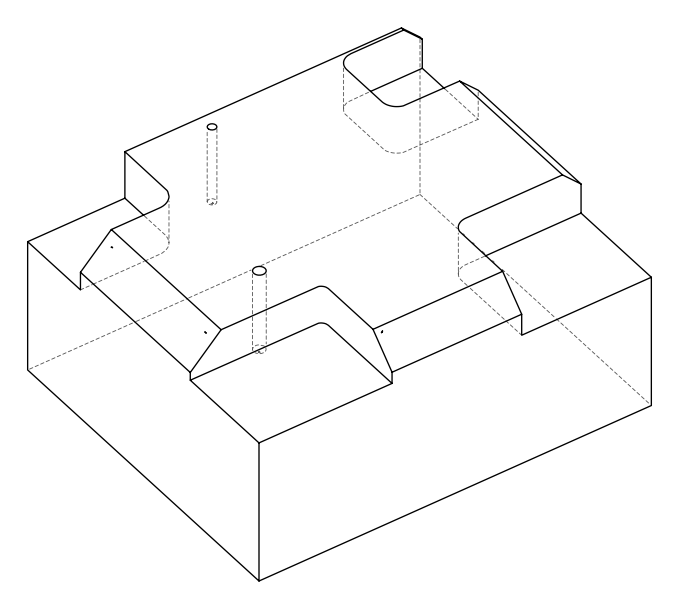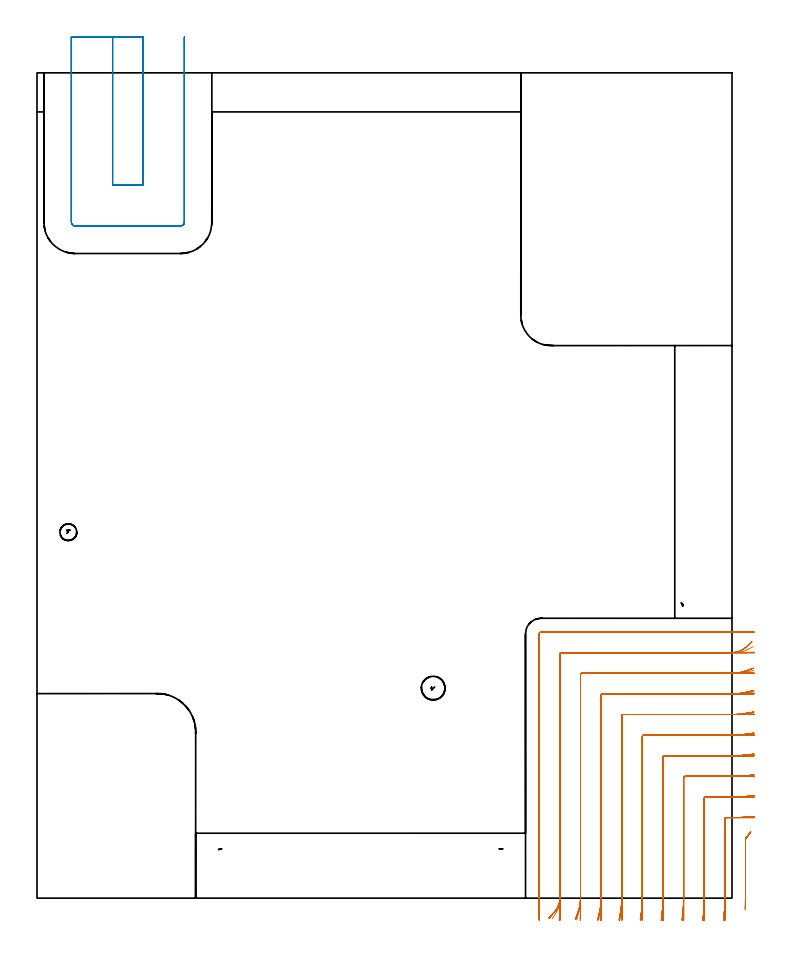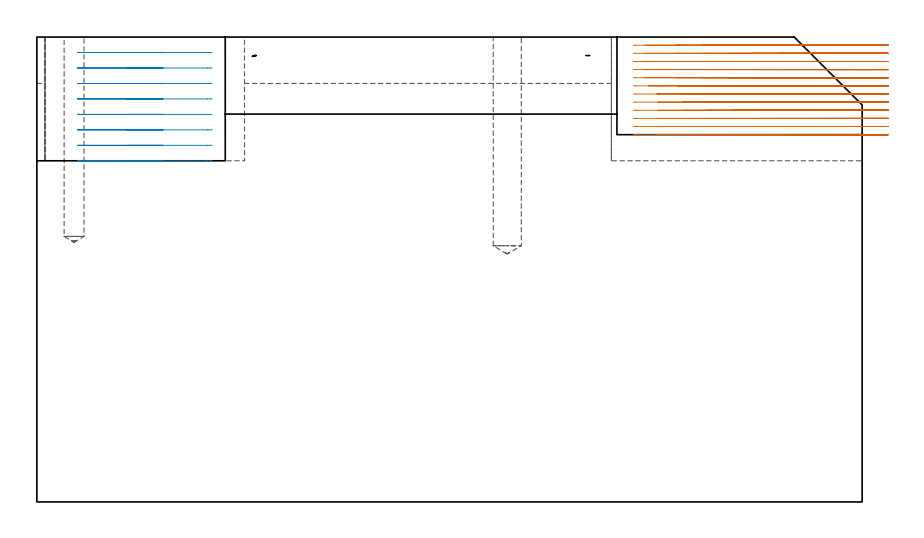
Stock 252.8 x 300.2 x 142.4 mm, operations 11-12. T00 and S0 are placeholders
(PLAN: 12 operations, 6 tool changes, 77.5 min)
(1 SPOT_DRILL | STEP1POCKET | NXT0321_9005460120000 | 0.03 min | 2 mm3)
(2 SPOT_DRILL_1 | STEP1POCKET_1 | NXT0321_9005460120000 | 0.03 min | 0 mm3)
(3 DRILL_BLIND_HOLE_INTO_CENTER | STEP1POCKET | UGT0301_456 | 0.26 min | 1791 mm3)
(4 DRILL_BLIND_HOLE_INTO_CENTER_1 | STEP1POCKET_1 | UGT0301_202 | 0.28 min | 3750 mm3)
(5 AREA_MILL | FG_CHAMFER_SURFACE | UGT0205_001 | 0.31 min | 964 mm3)
(6 AREA_MILL_1 | FG_CHAMFER_SURFACE_1 | UGT0205_001 | 8.93 min | 37988 mm3)
(7 AREA_MILL_2 | FG_CHAMFER_SURFACE_2 | UGT0205_001 | 6.62 min | 24907 mm3)
(8 AREA_MILL_3 | FG_CHAMFER_SURFACE_3 | UGT0205_001 | 5.56 min | 12759 mm3)
(9 MILL_CORNER_NOTCH_RECTANGULAR | CORNER_NOTCH_RECTANGULAR | UGT0201_094 | Follow Part, ap 5, ae 75% | 11.41 min | 285344 mm3)
(10 MILL_CORNER_NOTCH_RECTANGULAR_1 | CORNER_NOTCH_RECTANGULAR_1 | UGT0201_094 | Follow Part, ap 5, ae 75% | 6.71 min | 158848 mm3)
(11 MILL_CORNER_NOTCH_RECTANGULAR_2 | CORNER_NOTCH_RECTANGULAR_2 | NXT0201_013 | Follow Part, ap 2.5, ae 75% | 31.57 min | 224384 mm3)
(12 MILL_SLOT | SLOT_PARTIAL_RECTANGULAR | UGT0201_094 | Follow Part, ap 5, ae 75% | 5.78 min | 148616 mm3)
(TOOL NXT0321_9005460120000 | NC Spot Drill, 142deg, 12mm, Carbide, Uncoated | D12 PA142 FL30 Z2)
(TOOL UGT0301_456 | Carbide Drill 6.1 mm | D6.1 PA118 FL63 Z2)
(TOOL UGT0301_202 | Twist Drill 8.6 mm | D8.6 PA118 FL80 Z2)
(TOOL UGT0205_001 | Chamfer Mill 20 x 3 x 45 deg. | D20 FL50 Z2)
(TOOL UGT0201_094 | End mill 20 mm | D20 FL38 Z4)
(TOOL NXT0201_013 | ENDMILL 10mm | D10 FL30 Z4)
(OP 11 MILL_CORNER_NOTCH_RECTANGULAR_2)
G17 G21 G94 G90
T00 M6
G54
G17 G0 G90 X259.6 Y24.193 S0 M3
G43 Z152.4 H0
Z139.908
G94 G1 X257.8 Y21.793 F250.
G3 X257.7 Y21.498 R0.5 F500.
G1 Y-0.005
G2 X257.693 Y-1.029 R75.
G1 X257.652 Y-4.028 F250.
G0 Z152.4
X260.792 Y29.707
Z139.908
G1 X257.8 Y29.485
G2 X252.805 Y29.3 R67.5 F500.
G1 X250.695
G3 X250.2 Y28.805 R0.5
G1 Y-0.005
G2 X250.015 Y-5. R67.5
G1 X249.793 Y-7.992 F250.
G0 Z152.4
X260.79 Y37.258
Z139.908
G1 X257.8 Y37.008
G2 X252.805 Y36.8 R60. F500.
G1 X243.195
G3 X242.7 Y36.305 R0.5
G1 Y-0.005
G2 X242.492 Y-5. R60.
G1 X242.242 Y-7.99 F250.
G0 Z152.4
X260.786 Y44.824
Z139.908
G1 X257.8 Y44.538
G2 X252.805 Y44.3 R52.5 F500.
G1 X235.696
G3 X235.2 Y43.804 R0.5
G1 Y-0.005
G2 X234.962 Y-5. R52.5
G1 X234.676 Y-7.986 F250.
G0 Z152.4
X260.781 Y52.411
Z139.908
G1 X257.8 Y52.078
G2 X252.805 Y51.8 R45. F500.
G1 X228.196
G3 X227.7 Y51.304 R0.5
G1 Y-0.005
G2 X227.422 Y-5. R45.
G1 X227.089 Y-7.981 F250.
G0 Z152.4
X260.773 Y60.034
Z139.908
G1 X257.8 Y59.634
G2 X252.805 Y59.3 R37.5 F500.
G1 X220.696
G3 X220.2 Y58.804 R0.5
G1 Y-0.005
G2 X219.866 Y-5. R37.5
G1 X219.466 Y-7.973 F250.
G0 Z152.4
X260.758 Y67.718
Z139.908
G1 X257.8 Y67.219
G2 X252.805 Y66.8 R30. F500.
G1 X213.197
G3 X212.7 Y66.304 R0.5
G1 Y-0.005
G2 X212.281 Y-5. R30.
G1 X211.782 Y-7.958 F250.
G0 Z152.4
X260.725 Y75.527
Z139.908
G1 X257.8 Y74.861
G2 X252.805 Y74.3 R22.5 F500.
G1 X205.697
G3 X205.2 Y73.803 R0.5
G1 Y-0.005
G2 X204.639 Y-5. R22.5
G1 X203.973 Y-7.925 F250.
G0 Z152.4
X260.629 Y83.655
Z139.908
G1 X257.8 Y82.656
G2 X252.805 Y81.8 R15. F500.
G1 X198.197
G3 X197.7 Y81.303 R0.5
G1 Y-0.005
G2 X196.844 Y-5. R15.
G1 X195.845 Y-7.829 F250.
G0 Z152.4
X260.038 Y93.203
Z139.908
G1 X257.8 Y91.205
G2 X252.805 Y89.3 R7.5 F500.
G1 X190.697
G3 X190.2 Y88.803 R0.5
G1 Y-0.005
G2 X188.295 Y-5. R7.5
G1 X186.297 Y-7.238 F250.
G0 Z152.4
X255.805 Y96.8
Z139.908
G1 X252.805
X183.4 F500.
G3 X182.7 Y96.1 R0.7
G1 Y-0.005
Y-3.005 F250.
G0 Z152.4
X259.6 Y24.193
Z137.417
G1 X257.8 Y21.793
G3 X257.7 Y21.498 R0.5 F500.
G1 Y-0.005
G2 X257.693 Y-1.029 R75.
G1 X257.652 Y-4.028 F250.
G0 Z152.4
X260.792 Y29.707
Z137.417
G1 X257.8 Y29.485
G2 X252.805 Y29.3 R67.5 F500.
G1 X250.695
G3 X250.2 Y28.805 R0.5
G1 Y-0.005
G2 X250.015 Y-5. R67.5
G1 X249.793 Y-7.992 F250.
G0 Z152.4
X260.79 Y37.258
Z137.417
G1 X257.8 Y37.008
G2 X252.805 Y36.8 R60. F500.
G1 X243.195
G3 X242.7 Y36.305 R0.5
G1 Y-0.005
G2 X242.492 Y-5. R60.
G1 X242.242 Y-7.99 F250.
G0 Z152.4
X260.786 Y44.824
Z137.417
G1 X257.8 Y44.538
G2 X252.805 Y44.3 R52.5 F500.
G1 X235.696
G3 X235.2 Y43.804 R0.5
G1 Y-0.005
G2 X234.962 Y-5. R52.5
G1 X234.676 Y-7.986 F250.
G0 Z152.4
X260.781 Y52.411
Z137.417
G1 X257.8 Y52.078
G2 X252.805 Y51.8 R45. F500.
G1 X228.196
G3 X227.7 Y51.304 R0.5
G1 Y-0.005
G2 X227.422 Y-5. R45.
G1 X227.089 Y-7.981 F250.
G0 Z152.4
X260.773 Y60.034
Z137.417
G1 X257.8 Y59.634
G2 X252.805 Y59.3 R37.5 F500.
G1 X220.696
G3 X220.2 Y58.804 R0.5
G1 Y-0.005
G2 X219.866 Y-5. R37.5
G1 X219.466 Y-7.973 F250.
G0 Z152.4
X260.758 Y67.718
Z137.417
G1 X257.8 Y67.219
G2 X252.805 Y66.8 R30. F500.
G1 X213.196
G3 X212.7 Y66.304 R0.5
G1 Y-0.005
G2 X212.281 Y-5. R30.
G1 X211.782 Y-7.958 F250.
G0 Z152.4
X260.725 Y75.527
Z137.417
G1 X257.8 Y74.861
G2 X252.805 Y74.3 R22.5 F500.
G1 X205.697
G3 X205.2 Y73.803 R0.5
G1 Y-0.005
G2 X204.639 Y-5. R22.5
G1 X203.973 Y-7.925 F250.
G0 Z152.4
X260.629 Y83.655
Z137.417
G1 X257.8 Y82.656
G2 X252.805 Y81.8 R15. F500.
G1 X198.197
G3 X197.7 Y81.303 R0.5
G1 Y-0.005
G2 X196.844 Y-5. R15.
G1 X195.845 Y-7.829 F250.
G0 Z152.4
X260.038 Y93.203
Z137.417
G1 X257.8 Y91.205
G2 X252.805 Y89.3 R7.5 F500.
G1 X190.697
G3 X190.2 Y88.803 R0.5
G1 Y-0.005
G2 X188.295 Y-5. R7.5
G1 X186.297 Y-7.238 F250.
G0 Z152.4
X255.805 Y96.8
Z137.417
G1 X252.805
X183.4 F500.
G3 X182.7 Y96.1 R0.7
G1 Y-0.005
Y-3.005 F250.
G0 Z152.4
X259.6 Y24.193
Z134.925
G1 X257.8 Y21.793
G3 X257.7 Y21.498 R0.5 F500.
G1 Y-0.005
G2 X257.693 Y-1.029 R75.
G1 X257.652 Y-4.028 F250.
G0 Z152.4
X260.792 Y29.707
Z134.925
G1 X257.8 Y29.485
G2 X252.805 Y29.3 R67.5 F500.
G1 X250.695
G3 X250.2 Y28.805 R0.5
G1 Y-0.005
G2 X250.015 Y-5. R67.5
G1 X249.793 Y-7.992 F250.
G0 Z152.4
X260.79 Y37.258
Z134.925
G1 X257.8 Y37.008
G2 X252.805 Y36.8 R60. F500.
G1 X243.195
G3 X242.7 Y36.305 R0.5
G1 Y-0.005
G2 X242.492 Y-5. R60.
G1 X242.242 Y-7.99 F250.
G0 Z152.4
X260.786 Y44.824
Z134.925
G1 X257.8 Y44.538
G2 X252.805 Y44.3 R52.5 F500.
G1 X235.696
G3 X235.2 Y43.804 R0.5
G1 Y-0.005
G2 X234.962 Y-5. R52.5
G1 X234.676 Y-7.986 F250.
G0 Z152.4
X260.781 Y52.411
Z134.925
G1 X257.8 Y52.078
G2 X252.805 Y51.8 R45. F500.
G1 X228.196
G3 X227.7 Y51.304 R0.5
G1 Y-0.005
G2 X227.422 Y-5. R45.
G1 X227.089 Y-7.981 F250.
G0 Z152.4
X260.773 Y60.034
Z134.925
G1 X257.8 Y59.634
G2 X252.805 Y59.3 R37.5 F500.
G1 X220.696
G3 X220.2 Y58.804 R0.5
G1 Y-0.005
G2 X219.866 Y-5. R37.5
G1 X219.466 Y-7.973 F250.
G0 Z152.4
X260.758 Y67.718
Z134.925
G1 X257.8 Y67.219
G2 X252.805 Y66.8 R30. F500.
G1 X213.196
G3 X212.7 Y66.304 R0.5
G1 Y-0.005
G2 X212.281 Y-5. R30.
G1 X211.782 Y-7.958 F250.
G0 Z152.4
X260.725 Y75.527
Z134.925
G1 X257.8 Y74.861
G2 X252.805 Y74.3 R22.5 F500.
G1 X205.697
G3 X205.2 Y73.803 R0.5
G1 Y-0.005
G2 X204.639 Y-5. R22.5
G1 X203.973 Y-7.925 F250.
G0 Z152.4
X260.629 Y83.655
Z134.925
G1 X257.8 Y82.656
G2 X252.805 Y81.8 R15. F500.
G1 X198.197
G3 X197.7 Y81.303 R0.5
G1 Y-0.005
G2 X196.844 Y-5. R15.
G1 X195.845 Y-7.829 F250.
G0 Z152.4
X260.038 Y93.203
Z134.925
G1 X257.8 Y91.205
G2 X252.805 Y89.3 R7.5 F500.
G1 X190.697
G3 X190.2 Y88.803 R0.5
G1 Y-0.005
G2 X188.295 Y-5. R7.5
G1 X186.297 Y-7.238 F250.
G0 Z152.4
X255.805 Y96.8
Z134.925
G1 X252.805
X183.4 F500.
G3 X182.7 Y96.1 R0.7
G1 Y-0.005
Y-3.005 F250.
G0 Z152.4
X259.6 Y24.193
Z132.433
G1 X257.8 Y21.793
G3 X257.7 Y21.498 R0.5 F500.
G1 Y-0.005
G2 X257.693 Y-1.029 R75.
G1 X257.652 Y-4.028 F250.
G0 Z152.4
X260.792 Y29.707
Z132.433
G1 X257.8 Y29.485
G2 X252.805 Y29.3 R67.5 F500.
G1 X250.695
G3 X250.2 Y28.805 R0.5
G1 Y-0.005
G2 X250.015 Y-5. R67.5
G1 X249.793 Y-7.992 F250.
G0 Z152.4
X260.79 Y37.258
Z132.433
G1 X257.8 Y37.008
G2 X252.805 Y36.8 R60. F500.
G1 X243.195
G3 X242.7 Y36.305 R0.5
G1 Y-0.005
G2 X242.492 Y-5. R60.
G1 X242.242 Y-7.99 F250.
G0 Z152.4
X260.786 Y44.824
Z132.433
G1 X257.8 Y44.538
G2 X252.805 Y44.3 R52.5 F500.
G1 X235.696
G3 X235.2 Y43.804 R0.5
G1 Y-0.005
G2 X234.962 Y-5. R52.5
G1 X234.676 Y-7.986 F250.
G0 Z152.4
X260.781 Y52.411
Z132.433
G1 X257.8 Y52.078
G2 X252.805 Y51.8 R45. F500.
G1 X228.196
G3 X227.7 Y51.304 R0.5
G1 Y-0.005
G2 X227.422 Y-5. R45.
G1 X227.089 Y-7.981 F250.
G0 Z152.4
X260.773 Y60.034
Z132.433
G1 X257.8 Y59.634
G2 X252.805 Y59.3 R37.5 F500.
G1 X220.696
G3 X220.2 Y58.804 R0.5
G1 Y-0.005
G2 X219.866 Y-5. R37.5
G1 X219.466 Y-7.973 F250.
G0 Z152.4
X260.758 Y67.718
Z132.433
G1 X257.8 Y67.219
G2 X252.805 Y66.8 R30. F500.
G1 X213.196
G3 X212.7 Y66.304 R0.5
G1 Y-0.005
G2 X212.281 Y-5. R30.
G1 X211.782 Y-7.958 F250.
G0 Z152.4
X260.725 Y75.527
Z132.433
G1 X257.8 Y74.861
G2 X252.805 Y74.3 R22.5 F500.
G1 X205.697
G3 X205.2 Y73.803 R0.5
G1 Y-0.005
G2 X204.639 Y-5. R22.5
G1 X203.973 Y-7.925 F250.
G0 Z152.4
X260.629 Y83.655
Z132.433
G1 X257.8 Y82.656
G2 X252.805 Y81.8 R15. F500.
G1 X198.197
G3 X197.7 Y81.303 R0.5
G1 Y-0.005
G2 X196.844 Y-5. R15.
G1 X195.845 Y-7.829 F250.
G0 Z152.4
X260.038 Y93.203
Z132.433
G1 X257.8 Y91.205
G2 X252.805 Y89.3 R7.5 F500.
G1 X190.697
G3 X190.2 Y88.803 R0.5
G1 Y-0.005
G2 X188.295 Y-5. R7.5
G1 X186.297 Y-7.238 F250.
G0 Z152.4
X255.805 Y96.8
Z132.433
G1 X252.805
X183.4 F500.
G3 X182.7 Y96.1 R0.7
G1 Y-0.005
Y-3.005 F250.
G0 Z152.4
X259.6 Y24.094
Z129.942
G1 X257.8 Y21.694
G3 X257.7 Y21.399 R0.5 F500.
G1 Y0.184
G2 X257.69 Y-1.043 R75.
G1 X257.641 Y-4.043 F250.
G0 Z152.4
X260.796 Y29.534
Z129.942
G1 X257.8 Y29.384
G2 X254.428 Y29.3 R67.5 F500.
G1 X250.695
G3 X250.2 Y28.805 R0.5
G1 Y0.184
G2 X250.001 Y-5. R67.5
G1 X249.77 Y-7.991 F250.
G0 Z152.4
X260.795 Y37.063
Z129.942
G1 X257.8 Y36.895
G2 X254.428 Y36.8 R60. F500.
G1 X243.195
G3 X242.7 Y36.305 R0.5
G1 Y0.184
G2 X242.476 Y-5. R60.
G1 X242.216 Y-7.989 F250.
G0 Z152.4
X260.794 Y44.601
Z129.942
G1 X257.8 Y44.408
G2 X254.428 Y44.3 R52.5 F500.
G1 X235.696
G3 X235.2 Y43.804 R0.5
G1 Y0.184
G2 X234.943 Y-5. R52.5
G1 X234.647 Y-7.985 F250.
G0 Z152.4
X260.792 Y52.151
Z129.942
G1 X257.8 Y51.927
G2 X254.428 Y51.8 R45. F500.
G1 X228.196
G3 X227.7 Y51.304 R0.5
G1 Y0.184
G2 X227.4 Y-5. R45.
G1 X227.055 Y-7.98 F250.
G0 Z152.4
X260.788 Y59.722
Z129.942
G1 X257.8 Y59.452
G2 X254.428 Y59.3 R37.5 F500.
G1 X220.696
G3 X220.2 Y58.804 R0.5
G1 Y0.184
G2 X219.84 Y-5. R37.5
G1 X219.425 Y-7.971 F250.
G0 Z152.4
X260.781 Y67.327
Z129.942
G1 X257.8 Y66.99
G2 X254.428 Y66.8 R30. F500.
G1 X213.196
G3 X212.7 Y66.304 R0.5
G1 Y0.184
G2 X212.249 Y-5. R30.
G1 X211.73 Y-7.955 F250.
G0 Z152.4
X260.766 Y75.004
Z129.942
G1 X257.8 Y74.554
G2 X254.428 Y74.3 R22.5 F500.
G1 X205.697
G3 X205.2 Y73.803 R0.5
G1 Y0.184
G2 X204.595 Y-5. R22.5
G1 X203.903 Y-7.919 F250.
G0 Z152.4
X260.723 Y82.858
Z129.942
G1 X257.8 Y82.184
G2 X254.428 Y81.8 R15. F500.
G1 X198.197
G3 X197.7 Y81.303 R0.5
G1 Y0.184
G2 X196.776 Y-5. R15.
G1 X195.739 Y-7.815 F250.
G0 Z152.4
X260.48 Y91.45
Z129.942
G1 X257.8 Y90.101
G2 X254.428 Y89.3 R7.5 F500.
G1 X190.697
G3 X190.2 Y88.803 R0.5
G1 Y0.184
G2 X188.12 Y-5. R7.5
G1 X186.046 Y-7.168 F250.
G0 Z152.4
X257.428 Y96.8
Z129.942
G1 X254.428
X183.4 F500.
G3 X182.7 Y96.1 R0.7
G1 Y0.184
Y-2.816 F250.
G0 Z152.4
X259.6 Y24.005
Z127.45
G1 X257.8 Y21.606
G3 X257.7 Y21.311 R0.5 F500.
G1 Y-0.913
Y-0.995
X257.697 Y-3.995 F250.
G0 Z152.4
X260.8 Y29.325
Z127.45
G1 X257.8 Y29.302
G2 X257.289 Y29.3 R67.5 F500.
G1 X250.695
G3 X250.2 Y28.805 R0.5
G1 Y-0.913
G2 X250.076 Y-5. R67.5
G1 X249.895 Y-7.994 F250.
G0 Z152.4
X260.8 Y36.828
Z127.45
G1 X257.8 Y36.802
G2 X257.289 Y36.8 R60. F500.
G1 X243.195
G3 X242.7 Y36.305 R0.5
G1 Y-0.913
G2 X242.561 Y-5. R60.
G1 X242.356 Y-7.993 F250.
G0 Z152.4
X260.8 Y44.332
Z127.45
G1 X257.8 Y44.302
G2 X257.289 Y44.3 R52.5 F500.
G1 X235.696
G3 X235.2 Y43.804 R0.5
G1 Y-0.913
G2 X235.041 Y-5. R52.5
G1 X234.807 Y-7.991 F250.
G0 Z152.4
X260.8 Y51.837
Z127.45
G1 X257.8 Y51.803
G2 X257.289 Y51.8 R45. F500.
G1 X228.196
G3 X227.7 Y51.304 R0.5
G1 Y-0.913
G2 X227.514 Y-5. R45.
G1 X227.242 Y-7.988 F250.
G0 Z152.4
X260.8 Y59.344
Z127.45
G1 X257.8 Y59.303
G2 X257.289 Y59.3 R37.5 F500.
G1 X220.696
G3 X220.2 Y58.804 R0.5
G1 Y-0.913
G2 X219.977 Y-5. R37.5
G1 X219.65 Y-7.982 F250.
G0 Z152.4
X260.8 Y66.855
Z127.45
G1 X257.8 Y66.804
G2 X257.289 Y66.8 R30. F500.
G1 X213.196
G3 X212.7 Y66.304 R0.5
G1 Y-0.913
G2 X212.42 Y-5. R30.
G1 X212.012 Y-7.972 F250.
G0 Z152.4
X260.799 Y74.374
Z127.45
G1 X257.8 Y74.306
G2 X257.289 Y74.3 R22.5 F500.
G1 X205.697
G3 X205.2 Y73.803 R0.5
G1 Y-0.913
G2 X204.826 Y-5. R22.5
G1 X204.281 Y-7.95 F250.
G0 Z152.4
X260.798 Y81.911
Z127.45
G1 X257.8 Y81.809
G2 X257.289 Y81.8 R15. F500.
G1 X198.197
G3 X197.7 Y81.303 R0.5
G1 Y-0.913
G2 X197.133 Y-5. R15.
G1 X196.315 Y-7.887 F250.
G0 Z152.4
X260.793 Y89.522
Z127.45
G1 X257.8 Y89.317
G2 X257.289 Y89.3 R7.5 F500.
G1 X190.697
G3 X190.2 Y88.803 R0.5
G1 Y-0.913
G2 X188.989 Y-5. R7.5
G1 X187.354 Y-7.515 F250.
G0 Z152.4
X260.289 Y96.8
Z127.45
G1 X257.289
X183.4 F500.
G3 X182.7 Y96.1 R0.7
G1 Y-0.913
Y-3.913 F250.
G0 Z152.4
X259.6 Y24.001
Z124.958
G1 X257.8 Y21.601
G3 X257.7 Y21.306 R0.5 F500.
G1 Y-0.995
Y-3.995 F250.
G0 Z152.4
X260.8 Y29.3
Z124.958
G1 X257.8
X250.695 F500.
G3 X250.2 Y28.805 R0.5
G1 Y-4.322
G2 X250.197 Y-5. R67.5
G1 X250.166 Y-8. F250.
G0 Z152.4
X260.8 Y36.8
Z124.958
G1 X257.8
X243.195 F500.
G3 X242.7 Y36.305 R0.5
G1 Y-4.322
G2 X242.696 Y-5. R60.
G1 X242.662 Y-8. F250.
G0 Z152.4
X260.8 Y44.3
Z124.958
G1 X257.8
X235.696 F500.
G3 X235.2 Y43.804 R0.5
G1 Y-4.322
G2 X235.196 Y-5. R52.5
G1 X235.157 Y-8. F250.
G0 Z152.4
X260.8 Y51.8
Z124.958
G1 X257.8
X228.196 F500.
G3 X227.7 Y51.304 R0.5
G1 Y-4.322
G2 X227.695 Y-5. R45.
G1 X227.65 Y-8. F250.
G0 Z152.4
X260.8 Y59.3
Z124.958
G1 X257.8
X220.696 F500.
G3 X220.2 Y58.804 R0.5
G1 Y-4.322
G2 X220.194 Y-5. R37.5
G1 X220.14 Y-8. F250.
G0 Z152.4
X260.8 Y66.8
Z124.958
G1 X257.8
X213.196 F500.
G3 X212.7 Y66.304 R0.5
G1 Y-4.322
G2 X212.692 Y-5. R30.
G1 X212.625 Y-7.999 F250.
G0 Z152.4
X260.8 Y74.3
Z124.958
G1 X257.8
X205.697 F500.
G3 X205.2 Y73.803 R0.5
G1 Y-4.322
G2 X205.19 Y-5. R22.5
G1 X205.099 Y-7.999 F250.
G0 Z152.4
X260.8 Y81.8
Z124.958
G1 X257.8
X198.197 F500.
G3 X197.7 Y81.303 R0.5
G1 Y-4.322
G2 X197.685 Y-5. R15.
G1 X197.549 Y-7.997 F250.
G0 Z152.4
X260.8 Y89.3
Z124.958
G1 X257.8
X190.697 F500.
G3 X190.2 Y88.803 R0.5
G1 Y-4.322
G2 X190.169 Y-5. R7.5
G1 X189.898 Y-7.988 F250.
G0 Z152.4
X260.8 Y96.8
Z124.958
G1 X257.8
X183.4 F500.
G3 X182.7 Y96.1 R0.7
G1 Y-4.322
Y-7.322 F250.
G0 Z152.4
X259.6 Y24.001
Z122.467
G1 X257.8 Y21.601
G3 X257.7 Y21.306 R0.5 F500.
G1 Y-0.995
Y-3.995 F250.
G0 Z152.4
X260.8 Y29.3
Z122.467
G1 X257.8
X250.695 F500.
G3 X250.2 Y28.805 R0.5
G1 Y-5.
Y-8. F250.
G0 Z152.4
X260.8 Y36.8
Z122.467
G1 X257.8
X243.195 F500.
G3 X242.7 Y36.305 R0.5
G1 Y-5.
Y-8. F250.
G0 Z152.4
X260.8 Y44.3
Z122.467
G1 X257.8
X235.696 F500.
G3 X235.2 Y43.804 R0.5
G1 Y-5.
Y-8. F250.
G0 Z152.4
X260.8 Y51.8
Z122.467
G1 X257.8
X228.196 F500.
G3 X227.7 Y51.304 R0.5
G1 Y-5.
Y-8. F250.
G0 Z152.4
X260.8 Y59.3
Z122.467
G1 X257.8
X220.696 F500.
G3 X220.2 Y58.804 R0.5
G1 Y-5.
Y-8. F250.
G0 Z152.4
X260.8 Y66.8
Z122.467
G1 X257.8
X213.196 F500.
G3 X212.7 Y66.304 R0.5
G1 Y-5.
Y-8. F250.
G0 Z152.4
X260.8 Y74.3
Z122.467
G1 X257.8
X205.697 F500.
G3 X205.2 Y73.803 R0.5
G1 Y-5.
Y-8. F250.
G0 Z152.4
X260.8 Y81.8
Z122.467
G1 X257.8
X198.197 F500.
G3 X197.7 Y81.303 R0.5
G1 Y-5.
Y-8. F250.
G0 Z152.4
X260.8 Y89.3
Z122.467
G1 X257.8
X190.697 F500.
G3 X190.2 Y88.803 R0.5
G1 Y-5.
Y-8. F250.
G0 Z152.4
X260.8 Y96.8
Z122.467
G1 X257.8
X183.4 F500.
G3 X182.7 Y96.1 R0.7
G1 Y-5.
Y-8. F250.
G0 Z152.4
X259.6 Y24.001
Z119.975
G1 X257.8 Y21.601
G3 X257.7 Y21.306 R0.5 F500.
G1 Y-0.995
Y-3.995 F250.
G0 Z152.4
X260.8 Y29.3
Z119.975
G1 X257.8
X250.695 F500.
G3 X250.2 Y28.805 R0.5
G1 Y-5.
Y-8. F250.
G0 Z152.4
X260.8 Y36.8
Z119.975
G1 X257.8
X243.195 F500.
G3 X242.7 Y36.305 R0.5
G1 Y-5.
Y-8. F250.
G0 Z152.4
X260.8 Y44.3
Z119.975
G1 X257.8
X235.696 F500.
G3 X235.2 Y43.804 R0.5
G1 Y-5.
Y-8. F250.
G0 Z152.4
X260.8 Y51.8
Z119.975
G1 X257.8
X228.196 F500.
G3 X227.7 Y51.304 R0.5
G1 Y-5.
Y-8. F250.
G0 Z152.4
X260.8 Y59.3
Z119.975
G1 X257.8
X220.696 F500.
G3 X220.2 Y58.804 R0.5
G1 Y-5.
Y-8. F250.
G0 Z152.4
X260.8 Y66.8
Z119.975
G1 X257.8
X213.196 F500.
G3 X212.7 Y66.304 R0.5
G1 Y-5.
Y-8. F250.
G0 Z152.4
X260.8 Y74.3
Z119.975
G1 X257.8
X205.697 F500.
G3 X205.2 Y73.803 R0.5
G1 Y-5.
Y-8. F250.
G0 Z152.4
X260.8 Y81.8
Z119.975
G1 X257.8
X198.197 F500.
G3 X197.7 Y81.303 R0.5
G1 Y-5.
Y-8. F250.
G0 Z152.4
X260.8 Y89.3
Z119.975
G1 X257.8
X190.697 F500.
G3 X190.2 Y88.803 R0.5
G1 Y-5.
Y-8. F250.
G0 Z152.4
X260.8 Y96.8
Z119.975
G1 X257.8
X183.4 F500.
G3 X182.7 Y96.1 R0.7
G1 Y-5.
Y-8. F250.
G0 Z152.4
X259.6 Y24.001
Z117.483
G1 X257.8 Y21.601
G3 X257.7 Y21.306 R0.5 F500.
G1 Y-0.995
Y-3.995 F250.
G0 Z152.4
X260.8 Y29.3
Z117.483
G1 X257.8
X250.695 F500.
G3 X250.2 Y28.805 R0.5
G1 Y-5.
Y-8. F250.
G0 Z152.4
X260.8 Y36.8
Z117.483
G1 X257.8
X243.195 F500.
G3 X242.7 Y36.305 R0.5
G1 Y-5.
Y-8. F250.
G0 Z152.4
X260.8 Y44.3
Z117.483
G1 X257.8
X235.696 F500.
G3 X235.2 Y43.804 R0.5
G1 Y-5.
Y-8. F250.
G0 Z152.4
X260.8 Y51.8
Z117.483
G1 X257.8
X228.196 F500.
G3 X227.7 Y51.304 R0.5
G1 Y-5.
Y-8. F250.
G0 Z152.4
X260.8 Y59.3
Z117.483
G1 X257.8
X220.696 F500.
G3 X220.2 Y58.804 R0.5
G1 Y-5.
Y-8. F250.
G0 Z152.4
X260.8 Y66.8
Z117.483
G1 X257.8
X213.196 F500.
G3 X212.7 Y66.304 R0.5
G1 Y-5.
Y-8. F250.
G0 Z152.4
X260.8 Y74.3
Z117.483
G1 X257.8
X205.697 F500.
G3 X205.2 Y73.803 R0.5
G1 Y-5.
Y-8. F250.
G0 Z152.4
X260.8 Y81.8
Z117.483
G1 X257.8
X198.197 F500.
G3 X197.7 Y81.303 R0.5
G1 Y-5.
Y-8. F250.
G0 Z152.4
X260.8 Y89.3
Z117.483
G1 X257.8
X190.697 F500.
G3 X190.2 Y88.803 R0.5
G1 Y-5.
Y-8. F250.
G0 Z152.4
X260.8 Y96.8
Z117.483
G1 X257.8
X183.4 F500.
G3 X182.7 Y96.1 R0.7
G1 Y-5.
Y-8. F250.
G0 Z152.4
X259.6 Y24.001
Z114.992
G1 X257.8 Y21.601
G3 X257.7 Y21.306 R0.5 F500.
G1 Y-0.995
Y-3.995 F250.
G0 Z152.4
X260.8 Y29.3
Z114.992
G1 X257.8
X250.695 F500.
G3 X250.2 Y28.805 R0.5
G1 Y-5.
Y-8. F250.
G0 Z152.4
X260.8 Y36.8
Z114.992
G1 X257.8
X243.195 F500.
G3 X242.7 Y36.305 R0.5
G1 Y-5.
Y-8. F250.
G0 Z152.4
X260.8 Y44.3
Z114.992
G1 X257.8
X235.696 F500.
G3 X235.2 Y43.804 R0.5
G1 Y-5.
Y-8. F250.
G0 Z152.4
X260.8 Y51.8
Z114.992
G1 X257.8
X228.196 F500.
G3 X227.7 Y51.304 R0.5
G1 Y-5.
Y-8. F250.
G0 Z152.4
X260.8 Y59.3
Z114.992
G1 X257.8
X220.696 F500.
G3 X220.2 Y58.804 R0.5
G1 Y-5.
Y-8. F250.
G0 Z152.4
X260.8 Y66.8
Z114.992
G1 X257.8
X213.196 F500.
G3 X212.7 Y66.304 R0.5
G1 Y-5.
Y-8. F250.
G0 Z152.4
X260.8 Y74.3
Z114.992
G1 X257.8
X205.697 F500.
G3 X205.2 Y73.803 R0.5
G1 Y-5.
Y-8. F250.
G0 Z152.4
X260.8 Y81.8
Z114.992
G1 X257.8
X198.197 F500.
G3 X197.7 Y81.303 R0.5
G1 Y-5.
Y-8. F250.
G0 Z152.4
X260.8 Y89.3
Z114.992
G1 X257.8
X190.697 F500.
G3 X190.2 Y88.803 R0.5
G1 Y-5.
Y-8. F250.
G0 Z152.4
X260.8 Y96.8
Z114.992
G1 X257.8
X183.4 F500.
G3 X182.7 Y96.1 R0.7
G1 Y-5.
Y-8. F250.
G0 Z152.4
X259.6 Y24.001
Z112.5
G1 X257.8 Y21.601
G3 X257.7 Y21.306 R0.5 F500.
G1 Y-0.995
Y-3.995 F250.
G0 Z152.4
X260.8 Y29.3
Z112.5
G1 X257.8
X250.695 F500.
G3 X250.2 Y28.805 R0.5
G1 Y-5.
Y-8. F250.
G0 Z152.4
X260.8 Y36.8
Z112.5
G1 X257.8
X243.195 F500.
G3 X242.7 Y36.305 R0.5
G1 Y-5.
Y-8. F250.
G0 Z152.4
X260.8 Y44.3
Z112.5
G1 X257.8
X235.696 F500.
G3 X235.2 Y43.804 R0.5
G1 Y-5.
Y-8. F250.
G0 Z152.4
X260.8 Y51.8
Z112.5
G1 X257.8
X228.196 F500.
G3 X227.7 Y51.304 R0.5
G1 Y-5.
Y-8. F250.
G0 Z152.4
X260.8 Y59.3
Z112.5
G1 X257.8
X220.696 F500.
G3 X220.2 Y58.804 R0.5
G1 Y-5.
Y-8. F250.
G0 Z152.4
X260.8 Y66.8
Z112.5
G1 X257.8
X213.196 F500.
G3 X212.7 Y66.304 R0.5
G1 Y-5.
Y-8. F250.
G0 Z152.4
X260.8 Y74.3
Z112.5
G1 X257.8
X205.697 F500.
G3 X205.2 Y73.803 R0.5
G1 Y-5.
Y-8. F250.
G0 Z152.4
X260.8 Y81.8
Z112.5
G1 X257.8
X198.197 F500.
G3 X197.7 Y81.303 R0.5
G1 Y-5.
Y-8. F250.
G0 Z152.4
X260.8 Y89.3
Z112.5
G1 X257.8
X190.697 F500.
G3 X190.2 Y88.803 R0.5
G1 Y-5.
Y-8. F250.
G0 Z152.4
X260.8 Y96.8
Z112.5
G1 X257.8
X183.4 F500.
G3 X182.7 Y96.1 R0.7
G1 Y-5.
Y-8. F250.
G0 Z152.4
M5
M2
(OP 12 MILL_SLOT)
G17 G21 G94 G90
T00 M6
G54
G17 G0 G90 X27.5 Y313.2 S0 M3
G43 Z152.4 H0
Z137.662
G94 G1 Y310.2 F250.
Y259.5 F500.
X38.6
Y310.2
Y313.2 F250.
X12.5
Y310.2
Y245.9 F500.
G3 X13.9 Y244.5 R1.4
G1 X52.2
G3 X53.6 Y245.9 R1.4
G1 Y310.2
Y313.2 F250.
G0 X27.5 Z132.925
G1 Y310.2
Y259.5 F500.
X38.6
Y310.2
Y313.2 F250.
X12.5
Y310.2
Y245.9 F500.
G3 X13.9 Y244.5 R1.4
G1 X52.2
G3 X53.6 Y245.9 R1.4
G1 Y310.2
Y313.2 F250.
G0 X27.5 Z128.187
G1 Y310.2
Y259.5 F500.
X38.6
Y310.2
Y313.2 F250.
X12.5
Y310.2
Y245.9 F500.
G3 X13.9 Y244.5 R1.4
G1 X52.2
G3 X53.6 Y245.9 R1.4
G1 Y310.2
Y313.2 F250.
G0 X27.5 Z123.45
G1 Y310.2
Y259.5 F500.
X38.6
Y310.2
Y313.2 F250.
X12.5
Y310.2
Y245.9 F500.
G3 X13.9 Y244.5 R1.4
G1 X52.2
G3 X53.6 Y245.9 R1.4
G1 Y310.2
Y313.2 F250.
G0 X27.5 Z118.712
G1 Y310.2
Y259.5 F500.
X38.6
Y310.2
Y313.2 F250.
X12.5
Y310.2
Y245.9 F500.
G3 X13.9 Y244.5 R1.4
G1 X52.2
G3 X53.6 Y245.9 R1.4
G1 Y310.2
Y313.2 F250.
G0 X27.5 Z113.975
G1 Y310.2
Y259.5 F500.
X38.6
Y310.2
Y313.2 F250.
X12.5
Y310.2
Y245.9 F500.
G3 X13.9 Y244.5 R1.4
G1 X52.2
G3 X53.6 Y245.9 R1.4
G1 Y310.2
Y313.2 F250.
G0 X27.5 Z109.237
G1 Y310.2
Y259.5 F500.
X38.6
Y310.2
Y313.2 F250.
X12.5
Y310.2
Y245.9 F500.
G3 X13.9 Y244.5 R1.4
G1 X52.2
G3 X53.6 Y245.9 R1.4
G1 Y310.2
Y313.2 F250.
G0 X27.5 Z104.5
G1 Y310.2
Y259.5 F500.
X38.6
Y310.2
Y313.2 F250.
X12.5
Y310.2
Y245.9 F500.
G3 X13.9 Y244.5 R1.4
G1 X52.2
G3 X53.6 Y245.9 R1.4
G1 Y310.2
Y313.2 F250.
G0 Z152.4
M5
M2
